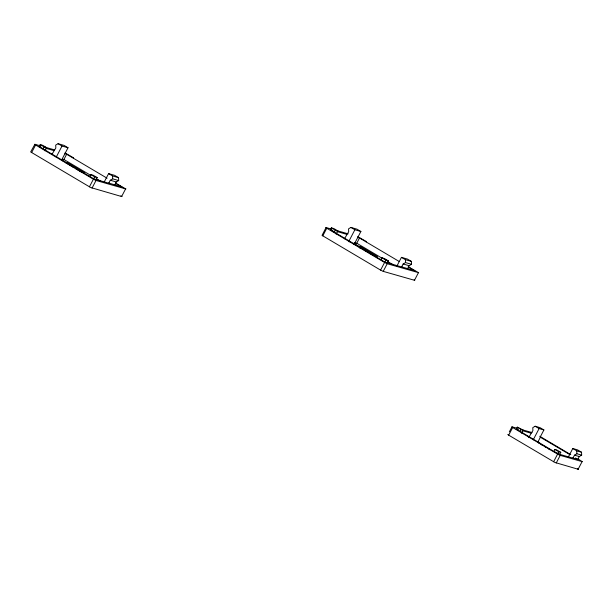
<?xml version="1.0" encoding="UTF-8"?>
<svg xmlns="http://www.w3.org/2000/svg" width="613" height="613" viewBox="0 0 613 613"><rect width="100%" height="100%" fill="white"/><g stroke="black" fill="none" stroke-linecap="round" stroke-linejoin="round"><path stroke-width="0.92" d="M40.274 145.81L34.895 144.27L30.665 151.94L90.709 187.54L121.834 196.597M31.608 152.614L35.6 144.982L34.895 144.27M103.957 182.49L108.593 173.617L114.608 175.333L118.554 177.67L118.684 180.559L112.669 178.843L110.302 180.245L108.808 183.111L109.221 183.356L93.666 178.781L39.186 146.515L40.182 144.607L42.711 145.327L46.657 147.672L44.994 150.852M46.657 147.672L44.136 146.944L42.895 148.79M51.952 154.346L55.821 147.986L55.699 145.097L58.066 143.695L64.081 145.411L68.028 147.748L62.541 158.246A2.168 1.923 -74 0 0 63.208 161.135M68.028 147.748L62.02 146.032L56.534 156.522A2.168 1.923 -74 0 0 56.281 157.326M62.227 159.005L63.913 159.487L66.648 154.238L107.068 178.184M89.713 176.437L90.709 174.529L93.237 175.257L97.183 177.594L96.187 179.502M89.414 186.842L93.406 179.211L35.6 144.982M93.666 178.781L94.663 176.873L97.183 177.594M92.042 188.107L96.026 180.475L125.818 188.965M108.808 183.111L114.815 184.827L116.309 181.969L118.684 180.559M121.604 196.558L125.596 188.927M325.633 228.381L322.04 235.384L380.665 270.149L383.171 271.352L414.687 280.34M322.783 235.875L326.775 228.243L325.832 227.569M337.832 230.932L335.311 230.212L334.315 232.12L330.361 229.775L331.357 227.867L333.886 228.588L337.832 230.932L336.169 234.112M344.422 238.84L348.682 231.729L348.559 228.841L350.927 227.431L356.935 229.155L360.888 231.492L355.402 241.982A2.168 1.923 -74 0 0 356.069 244.878L353.494 244.143M360.888 231.492L354.881 229.775L349.395 240.265A2.168 1.923 -74 0 0 349.172 241.905M354.245 242.51L356.766 243.231L359.509 237.982L399.109 261.437M360.023 248.349L360.858 246.755L377.493 256.609L374.007 255.613L357.371 245.759L360.858 246.755M380.888 259.697L381.884 257.789L384.412 258.517L388.358 260.854L387.362 262.762L384.841 262.042L334.315 232.12M380.589 270.111L384.581 262.479L326.775 228.243M384.841 262.042L385.838 260.134L388.358 260.854M383.217 271.367L387.201 263.736L418.679 272.708L408.166 266.801L414.817 270.739L401.661 266.854L403.162 263.988L405.53 262.579L411.538 264.303L411.415 261.414L407.461 259.077L401.454 257.36L396.81 266.234M407.676 268.571L409.17 265.705L411.538 264.303M414.465 280.302L418.449 272.67M509.319 431.904L511.978 426.817L517.449 428.38M578.327 469.305L554.895 462.455L508.69 435.161L512.683 427.529L511.978 426.817M568.565 456.601L572.787 448.524L577.592 449.904L581.545 452.241L581.668 455.122L576.864 453.75L574.496 455.16L572.994 458.018L573.416 458.263L560.19 454.486L553.662 451.283L516.269 429.062L517.265 427.154L523.142 430.042L521.479 433.222M532.03 432.548L521.219 429.491L519.977 431.33M528.644 437.644L532.904 430.533L532.781 427.644L535.149 426.234L539.961 427.613L543.907 429.951L540.168 437.107L569.983 454.693M543.907 429.951L539.103 428.579L533.616 439.069A2.168 1.923 -74 0 0 533.364 439.873M540.413 437.176L538.666 440.517A2.168 1.923 -74 0 0 538.766 442.885M553.907 451.352L554.903 449.444L556.826 449.996L560.772 452.333L559.776 454.241M553.608 461.758L557.592 454.126L512.683 427.529M557.853 453.689L558.849 451.781L560.772 452.333M556.229 463.014L560.221 455.382L582.319 461.673L578.12 458.991M572.994 458.018L577.806 459.398L579.3 456.532L581.668 455.122M578.105 469.274L582.089 461.643M73.307 158.185L73.529 157.802L65.024 152.936M366.16 241.928L366.39 241.545L357.685 236.595M325.848 227.5L331.587 229.109M44.749 147.089L54.611 149.909M336.185 230.419L348.13 233.837M45.799 148.277L53.913 150.599M64.97 153.763L66.648 154.238M336.935 231.53L346.774 234.342M357.831 237.507L359.509 237.982M39.186 146.515L40.872 146.997M330.361 229.775L332.882 230.496M65.384 162.269L67.997 163.012L84.632 172.866L82.019 172.115M108.593 173.617L112.547 175.954L118.554 177.67M401.454 257.36L405.408 259.697L411.415 261.414M110.302 180.245L116.309 181.969M403.162 263.988L409.17 265.705M522.184 430.625L530.996 433.146M516.269 429.062L518.192 429.613L517.778 429.368M572.787 448.524L576.733 450.861L581.545 452.241M574.496 455.16L579.3 456.532M387.201 263.736L384.581 262.479M96.026 180.475L93.406 179.211M560.221 455.382L557.592 454.126M350.927 227.431L354.881 229.775M401.661 266.854L402.082 267.099L387.362 262.762M331.357 227.867L335.311 230.212M381.884 257.789L385.838 260.134M356.766 243.231L381.983 258.165M387.677 261.536L393.37 264.908M354.559 243.989L356.069 244.878M58.066 143.695L62.02 146.032M535.149 426.234L539.103 428.579M539.746 436.264L570.772 454.639M114.815 184.827L121.964 186.996L115.305 183.057L125.841 188.911M575.431 457.988L577.806 459.398M40.182 144.607L44.136 146.944M90.709 174.529L94.663 176.873M517.265 427.154L521.219 429.491M554.903 449.444L558.849 451.781M63.913 159.487L90.747 175.387M96.44 178.758L100.509 181.164M65.307 162.483L67.683 163.893M69.261 164.836L70.847 165.771M72.434 166.705L74.02 167.648M75.598 168.583L81.146 171.87M540.972 444.379L542.612 445.352M544.252 446.325L545.892 447.291M548.351 448.754L549.999 449.72M120.899 195.853L121.857 196.543M508.69 435.161L507.763 434.502M577.538 468.646L578.35 469.251M414.158 279.834L414.71 280.279M576.733 450.861L576.864 453.75M405.408 259.697L405.53 262.579M112.547 175.954L112.669 178.843M539.333 443.406A2.168 1.923 -74 0 1 539.118 443.26"/></g></svg>
